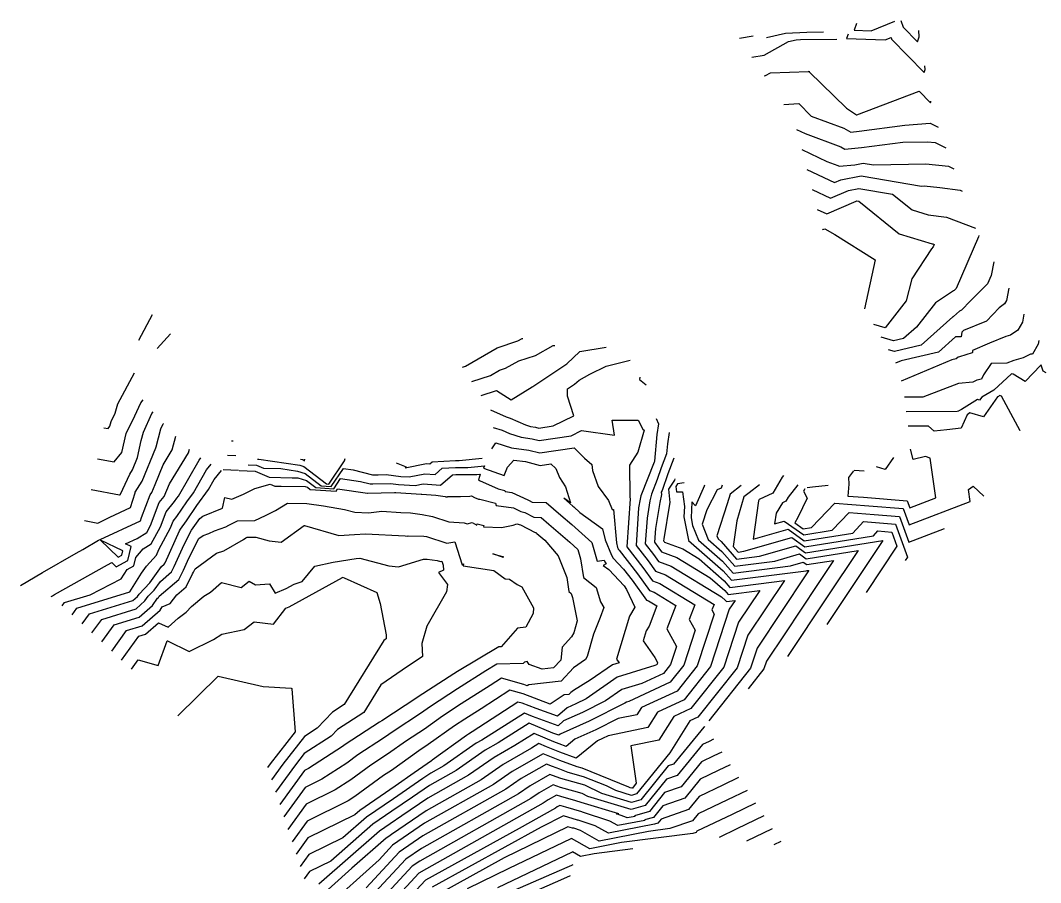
# Model space of a CAD drawing. Header units: metres. Extents: x 706150 to 707002, y 953723 to 954386.
# Drawn here: x 706552 to 706783.9, y 954154 to 954350 of the extents above; entities that cross this region are included whole.
import ezdxf

# ---------------------------------------------------------------- set-up
doc = ezdxf.new("R2010")
doc.units = ezdxf.units.M

msp = doc.modelspace()

# ---------------------------------------------------------------- linework, layer by layer
at = {"layer": 'CONTOUR_100'}
for points in [[(706721.0543, 954337.4276, 100), (706721.3585, 954337.4774, 100), (706722.4786, 954338.0914, 100), (706731.1334, 954338.4528, 100), (706731.2858, 954338.4781, 100), (706731.2965, 954338.3551, 100), (706739.7575, 954330.0715, 100), (706742.042, 954328.6009, 100), (706742.0904, 954328.5961, 100), (706756.2981, 954333.9353, 100), (706758.8886, 954331.2806, 100), (706758.9469, 954331.4427, 100), (706758.9374, 954331.6568, 100)], [(706785.1589, 954269.916, 100), (706784.5055, 954270.245, 100), (706784.0327, 954271.6349, 100), (706783.9457, 954271.6253, 100), (706783.9161, 954271.6105, 100), (706780.354, 954267.9185, 100), (706777.6706, 954269.5663, 100), (706777.2431, 954269.7119, 100), (706773.2658, 954265.9266, 100), (706770.5091, 954264.3905, 100), (706770.0036, 954263.6682, 100), (706769.5124, 954263.8113, 100), (706765.9341, 954261.5298, 100), (706765.321, 954261.2286, 100), (706765.21, 954261.2188, 100), (706764.9365, 954261.1136, 100), (706753.3576, 954261.0503, 100)], [(706728.7403, 954244.4101, 100), (706726.5073, 954241.617, 100), (706725.9635, 954240.7157, 100), (706725.1936, 954240.3428, 100), (706723.7469, 954238.0113, 100), (706723.4162, 954235.5678, 100), (706725.6336, 954236.2039, 100), (706730.0502, 954233.0823, 100), (706736.5215, 954234.1127, 100), (706740.366, 954238.1697, 100), (706746.0501, 954237.7177, 100), (706751.8047, 954237.2594, 100), (706753.9204, 954231.4059, 100), (706762.0605, 954234.5297, 100)], [(706719.0792, 954172.0401, 100), (706713.7783, 954169.495, 100), (706705.7745, 954165.6433, 100), (706705.5823, 954165.4078, 100), (706704.8334, 954165.1501, 100), (706688.6191, 954163.0938, 100), (706681.4412, 954161.6924, 100), (706677.2255, 954164.0448, 100), (706677.0794, 954163.9608, 100), (706663.0104, 954157.2014, 100), (706653.5438, 954152.5519, 100)]]:
    msp.add_polyline3d(points, dxfattribs=at)
at = {"layer": 'CONTOUR_101'}
for points in [[(706718.2435, 954341.7172, 101), (706721.0212, 954342.1722, 101), (706726.623, 954345.2429, 101), (706728.3134, 954345.6304, 101), (706729.3202, 954345.6796, 101), (706737.5865, 954345.7979, 101)], [(706740.1153, 954346.9349, 101), (706739.7467, 954345.9313, 101), (706748.584, 954345.6089, 101), (706749.903, 954346.1489, 101), (706750.0325, 954345.7633, 101), (706757.3963, 954338.2169, 101), (706757.6281, 954338.8614, 101), (706757.5904, 954339.7126, 101)], [(706779.2392, 954256.6823, 101), (706779.2117, 954256.6962, 101), (706774.974, 954264.6188, 101), (706774.5266, 954264.7711, 101), (706774.2838, 954264.5401, 101), (706774.1156, 954264.4464, 101), (706770.9254, 954259.8881, 101), (706767.8254, 954260.791, 101), (706767.1924, 954260.3874, 101), (706765.8395, 954257.3427, 101), (706762.5874, 954256.9029, 101), (706759.714, 954256.6492, 101), (706758.4164, 954257.7884, 101), (706753.7653, 954257.7629, 101)], [(706730.335, 954243.5203, 101), (706729.9988, 954242.9599, 101), (706730.8228, 954241.3829, 101), (706728.729, 954236.9943, 101), (706727.9934, 954235.8018, 101), (706729.9167, 954234.4425, 101), (706731.8455, 954234.7496, 101), (706737.0869, 954240.2808, 101), (706744.8365, 954239.6645, 101), (706752.6821, 954239.0397, 101), (706754.0293, 954235.3127, 101), (706767.8482, 954240.6157, 101), (706767.4702, 954243.3423, 101), (706768.5391, 954244.1155, 101), (706770.9886, 954241.821, 101)], [(706735.5847, 954244.2947, 101), (706732.0646, 954243.937, 101), (706730.8498, 954243.7258, 101)], [(706720.993, 954169.1343, 101), (706714.8272, 954166.1739, 101), (706710.8458, 954164.2579, 101)], [(706691.2175, 954161.6671, 101), (706682.4512, 954160.5554, 101), (706679.3279, 954159.9456, 101), (706677.4935, 954160.9692, 101), (706677.4299, 954160.9326, 101), (706660.4104, 954152.7556, 101)]]:
    msp.add_polyline3d(points, dxfattribs=at)
at = {"layer": 'CONTOUR_102'}
for points in [[(706742.0512, 954349.3663, 102), (706741.491, 954347.8412, 102), (706745.3769, 954347.6994, 102), (706750.7415, 954349.896, 102)], [(706752.1344, 954350.045, 102), (706752.6617, 954348.4759, 102), (706755.904, 954345.1532, 102), (706756.3093, 954346.2801, 102), (706756.2433, 954347.7685, 102)], [(706721.6034, 954346.1393, 102), (706725.8836, 954347.1207, 102), (706730.7333, 954347.3572, 102), (706734.5409, 954347.4117, 102)], [(706715.4327, 954346.0069, 102), (706718.587, 954346.5235, 102)], [(706741.3793, 954247.6106, 102), (706740.1946, 954246.1277, 102), (706740.2811, 954244.5718, 102), (706740.1101, 954241.8907, 102), (706743.6228, 954241.6113, 102), (706753.5596, 954240.82, 102), (706754.1381, 954239.2194, 102), (706760.0727, 954241.4968, 102), (706758.8203, 954250.5312, 102), (706757.7038, 954250.8975, 102), (706754.9003, 954250.1762, 102), (706754.3397, 954252.5213, 102)], [(706750.4194, 954250.6189, 102), (706748.5327, 954247.9248, 102), (706746.5625, 954248.5602, 102)], [(706743.8041, 954247.5695, 102), (706741.5165, 954247.6976, 102)], [(706722.9067, 954166.2284, 102), (706717.0313, 954163.4075, 102)], [(706677.5562, 954158.0227, 102), (706677.2739, 954157.8992, 102), (706676.2127, 954157.4345, 102), (706651.5334, 954146.6299, 102)]]:
    msp.add_polyline3d(points, dxfattribs=at)
at = {"layer": 'CONTOUR_103'}
for points in [[(706724.8204, 954163.3226, 103), (706723.215, 954162.5517, 103)], [(706676.9303, 954155.5095, 103), (706675.4188, 954154.8482, 103), (706669.7378, 954152.3604, 103)]]:
    msp.add_polyline3d(points, dxfattribs=at)
at = {"layer": 'CONTOUR_80'}
msp.add_polyline3d([(706587.7654, 954191.9326, 80), (706596.9534, 954200.9166, 80), (706607.1979, 954198.6085, 80), (706613.5332, 954198.2103, 80), (706613.6731, 954198.1543, 80), (706613.7199, 954198.1265, 80), (706613.7007, 954198.0613, 80), (706614.4158, 954188.2828, 80), (706608.759, 954180.9805, 80), (706608.1419, 954180.1309, 80)], dxfattribs=at)
at = {"layer": 'CONTOUR_81'}
msp.add_polyline3d([(706577.234, 954202.5276, 81), (706578.7377, 954204.6126, 81), (706583.3452, 954203.3639, 81), (706585.3673, 954208.9616, 81), (706585.4234, 954208.9634, 81), (706590.3679, 954206.5471, 81), (706595.8719, 954209.2825, 81), (706597.8169, 954210.4547, 81), (706602.8976, 954211.5353, 81), (706605.1575, 954213.2625, 81), (706609.5438, 954212.7289, 81), (706612.2976, 954216.3846, 81), (706613.0576, 954216.6925, 81), (706625.178, 954223.3983, 81), (706625.1893, 954223.4019, 81), (706625.1946, 954223.4047, 81), (706625.5628, 954223.2589, 81), (706633.0249, 954219.9793, 81), (706633.7757, 954217.4344, 81), (706635.1267, 954210.3139, 81), (706635.1632, 954209.4134, 81), (706634.888, 954209.2261, 81), (706634.598, 954209.0288, 81), (706625.5852, 954194.4587, 81), (706622.9105, 954192.713, 81), (706619.4607, 954189.0815, 81), (706616.5485, 954187.1941, 81), (706611.6621, 954180.8865, 81), (706609.0741, 954177.3232, 81)], dxfattribs=at)
at = {"layer": 'CONTOUR_82'}
msp.add_polyline3d([(706574.9903, 954204.5871, 82), (706578.901, 954210.0097, 82), (706580.3986, 954210.4683, 82), (706583.358, 954213.08, 82), (706585.5557, 954212.051, 82), (706587.843, 954214.1454, 82), (706589.6851, 954215.447, 82), (706590.9097, 954216.7893, 82), (706593.6865, 954219.151, 82), (706595.2198, 954220.0016, 82), (706597.6728, 954222.2479, 82), (706602.1666, 954221.0793, 82), (706604.0331, 954222.5273, 82), (706605.4495, 954221.7273, 82), (706608.6449, 954221.8883, 82), (706609.9096, 954219.8269, 82), (706612.3972, 954220.8347, 82), (706614.2243, 954221.8456, 82), (706616.0487, 954222.4286, 82), (706618.9212, 954225.9328, 82), (706623.0565, 954226.8544, 82), (706628.306, 954227.6721, 82), (706629.138, 954227.7427, 82), (706635.7108, 954226.0079, 82), (706637.97, 954225.7919, 82), (706643.6219, 954227.5391, 82), (706644.4644, 954227.5148, 82), (706646.7235, 954227.2431, 82), (706647.4911, 954226.9986, 82), (706647.7973, 954227.0471, 82), (706648.0954, 954226.1382, 82), (706648.1684, 954224.9938, 82), (706647.0033, 954224.4641, 82), (706649.074, 954221.7797, 82), (706648.8533, 954220.067, 82), (706644.4095, 954212.285, 82), (706643.2421, 954208.3905, 82), (706643.3638, 954205.3911, 82), (706638.7752, 954202.2686, 82), (706633.9401, 954198.9783, 82), (706630.0481, 954192.6867, 82), (706624.1076, 954188.8094, 82), (706622.6729, 954187.2991, 82), (706616.5133, 954183.3071, 82), (706614.5652, 954180.7924, 82), (706610.0064, 954174.5156, 82)], dxfattribs=at)
at = {"layer": 'CONTOUR_83'}
for points in [[(706572.7466, 954206.6467, 83), (706576.0933, 954211.2873, 83), (706579.6943, 954212.3902, 83), (706583.7404, 954215.9607, 83), (706584.2456, 954216.6842, 83), (706586.0431, 954217.4329, 83), (706587.5413, 954219.3845, 83), (706589.6603, 954221.204, 83), (706591.1344, 954224.1798, 83), (706591.3307, 954224.6093, 83), (706591.6991, 954225.3242, 83), (706596.552, 954228.883, 83), (706598.2348, 954229.448, 83), (706602.6776, 954232.0206, 83), (706603.2538, 954232.3592, 83), (706603.5361, 954232.5001, 83), (706605.539, 954232.531, 83), (706608.5493, 954231.7129, 83), (706611.2518, 954231.428, 83), (706616.5336, 954235.1676, 83), (706616.5462, 954235.1751, 83), (706616.5505, 954235.175, 83), (706616.5543, 954235.1745, 83), (706616.5687, 954235.172, 83), (706624.3549, 954232.912, 83), (706627.9675, 954233.1617, 83), (706630.4329, 954233.2575, 83), (706639.4924, 954232.836, 83), (706639.9837, 954232.7891, 83), (706640.1108, 954232.8283, 83), (706643.6718, 954232.7257, 83), (706644.2948, 954232.6508, 83), (706648.8942, 954231.1854, 83), (706650.7293, 954231.4763, 83), (706652.4428, 954226.2512, 83), (706652.7341, 954226.4959, 83), (706652.6248, 954226.0477, 83), (706659.639, 954224.9251, 83), (706662.1851, 954223.0857, 83), (706663.1629, 954223.004, 83), (706664.9494, 954221.8033, 83), (706665.9417, 954221.2364, 83), (706668.6234, 954216.4329, 83), (706668.5658, 954215.1496, 83), (706666.8604, 954212.0707, 83), (706665.0148, 954211.8237, 83), (706661.2614, 954207.6095, 83), (706660.7677, 954207.5918, 83), (706651.3206, 954201.9637, 83), (706650.5195, 954201.4539, 83), (706642.4424, 954196.2205, 83), (706642.0865, 954195.9645, 83), (706634.1172, 954190.7948, 83), (706633.657, 954190.4629, 83), (706625.7994, 954185.3539, 83), (706625.2303, 954184.9409, 83), (706617.5045, 954179.9103, 83), (706616.5563, 954179.4426, 83), (706610.9386, 954171.7079, 83)], [(706661.7102, 954228.1365, 83), (706661.7677, 954227.9324, 83), (706661.6115, 954228.0218, 83), (706659.3997, 954228.7546, 83), (706661.5436, 954228.1524, 83), (706661.6493, 954228.1646, 83), (706661.7102, 954228.1365, 83)]]:
    msp.add_polyline3d(points, dxfattribs=at)
at = {"layer": 'CONTOUR_84'}
msp.add_polyline3d([(706570.5028, 954208.7062, 84), (706573.2857, 954212.5649, 84), (706578.99, 954214.312, 84), (706582.0236, 954216.989, 84), (706583.1652, 954218.6239, 84), (706583.3641, 954218.8273, 84), (706583.5713, 954219.1228, 84), (706588.0112, 954222.9353, 84), (706589.0458, 954225.0238, 84), (706590.2786, 954227.7208, 84), (706592.5922, 954232.2105, 84), (706593.5437, 954232.9082, 84), (706594.8648, 954233.3518, 84), (706596.1046, 954233.9863, 84), (706598.6993, 954234.8584, 84), (706599.348, 954235.2396, 84), (706601.3638, 954236.2451, 84), (706605.3183, 954236.3061, 84), (706607.6984, 954237.457, 84), (706610.01, 954238.6213, 84), (706612.7149, 954240.2282, 84), (706617.0743, 954240.2071, 84), (706620.86, 954239.6554, 84), (706625.6314, 954238.8264, 84), (706628.0383, 954238.2218, 84), (706631.0928, 954238.0776, 84), (706634.1514, 954238.4119, 84), (706638.476, 954238.1151, 84), (706640.6671, 954238.0413, 84), (706643.2979, 954237.6887, 84), (706645.6481, 954237.214, 84), (706645.673, 954237.2106, 84), (706649.3907, 954236.0359, 84), (706652.8906, 954235.7794, 84), (706653.5551, 954235.5699, 84), (706654.7164, 954235.8437, 84), (706655.7382, 954235.2741, 84), (706655.807, 954235.5734, 84), (706657.3217, 954235.1569, 84), (706657.2961, 954234.8824, 84), (706657.3205, 954234.8982, 84), (706661.3261, 954234.7667, 84), (706664.0234, 954235.2407, 84), (706664.8701, 954235.5798, 84), (706665.7016, 954235.3276, 84), (706668.9804, 954233.5768, 84), (706669.1668, 954233.5716, 84), (706669.3648, 954233.3986, 84), (706671.2138, 954231.8319, 84), (706674.2332, 954228.2988, 84), (706676.1816, 954223.337, 84), (706676.6574, 954220.1482, 84), (706677.184, 954219.7254, 84), (706677.4767, 954218.8063, 84), (706678.5742, 954213.4983, 84), (706677.8121, 954210.7893, 84), (706677.2979, 954209.8906, 84), (706675.1368, 954207.511, 84), (706674.8048, 954204.5507, 84), (706673.1904, 954202.8188, 84), (706670.6082, 954202.533, 84), (706667.6591, 954203.6096, 84), (706667.156, 954204.2229, 84), (706666.548, 954204.1415, 84), (706666.2712, 954203.8308, 84), (706660.2984, 954203.6164, 84), (706657.8038, 954202.1302, 84), (706651.3612, 954198.0306, 84), (706645.1774, 954194.0239, 84), (706642.9584, 954192.4278, 84), (706636.9391, 954188.523, 84), (706634.561, 954186.8081, 84), (706628.7141, 954183.0065, 84), (706626.1688, 954181.1595, 84), (706620.5148, 954177.4779, 84), (706616.7532, 954175.6224, 84), (706611.8708, 954168.9002, 84)], dxfattribs=at)
at = {"layer": 'CONTOUR_85'}
msp.add_polyline3d([(706568.2591, 954210.7657, 85), (706570.4781, 954213.8425, 85), (706578.2858, 954216.2338, 85), (706580.3069, 954218.0174, 85), (706581.0674, 954219.1066, 85), (706582.4101, 954220.4792, 85), (706583.8087, 954222.4739, 85), (706586.3622, 954224.6666, 85), (706586.9572, 954225.8677, 85), (706589.2264, 954230.8323, 85), (706590.9065, 954234.0927, 85), (706592.7647, 954236.7456, 85), (706593.4879, 954237.3277, 85), (706597.9303, 954239.1529, 85), (706598.4898, 954241.5765, 85), (706600.0482, 954241.2023, 85), (706602.6988, 954242.342, 85), (706604.2316, 954243.0832, 85), (706605.2793, 954243.6109, 85), (706608.7477, 954244.6186, 85), (706609.8361, 954244.1556, 85), (706611.2428, 954244.1199, 85), (706616.7368, 954244.034, 85), (706617.2811, 954243.8687, 85), (706617.8809, 954243.404, 85), (706623.7598, 954242.9954, 85), (706624.1118, 954243.513, 85), (706630.8763, 954242.5514, 85), (706630.906, 954242.5439, 85), (706630.9103, 954242.5437, 85), (706630.9517, 954242.5483, 85), (706637.0235, 954242.7143, 85), (706637.3419, 954242.6757, 85), (706643.0912, 954242.2925, 85), (706643.216, 954242.3182, 85), (706646.4343, 954242.0735, 85), (706648.5539, 954241.7879, 85), (706648.7333, 954241.7312, 85), (706649.053, 954241.7078, 85), (706649.0599, 954241.7432, 85), (706652.0601, 954241.8115, 85), (706654.1781, 954241.8919, 85), (706654.5472, 954241.9216, 85), (706655.2092, 954241.522, 85), (706656.1507, 954241.1607, 85), (706656.4596, 954241.151, 85), (706659.9848, 954240.2449, 85), (706660.1163, 954239.7023, 85), (706664.0879, 954239.1871, 85), (706665.738, 954238.3958, 85), (706666.6757, 954238.1113, 85), (706668.6658, 954237.0487, 85), (706670.3337, 954237.0026, 85), (706672.1053, 954235.454, 85), (706676.8671, 954231.4193, 85), (706678.7204, 954229.7585, 85), (706679.3393, 954227.6051, 85), (706679.9703, 954223.3762, 85), (706682.8314, 954221.0792, 85), (706683.8644, 954217.8346, 85), (706684.614, 954216.5036, 85), (706683.7473, 954214.2876, 85), (706682.2661, 954210.4694, 85), (706680.8494, 954205.4334, 85), (706680.4391, 954204.7163, 85), (706677.7225, 954202.7857, 85), (706674.9332, 954199.7932, 85), (706667.5702, 954198.9782, 85), (706667.1739, 954198.7158, 85), (706666.4067, 954199.0081, 85), (706661.3345, 954200.456, 85), (706658.8023, 954198.8067, 85), (706652.2028, 954194.6072, 85), (706647.9124, 954191.8274, 85), (706643.8303, 954188.8911, 85), (706639.7609, 954186.2512, 85), (706635.4651, 954183.1533, 85), (706631.6288, 954180.659, 85), (706627.1073, 954177.3781, 85), (706623.5251, 954175.0456, 85), (706616.95, 954171.8022, 85), (706612.8031, 954166.0925, 85)], dxfattribs=at)
at = {"layer": 'CONTOUR_86'}
for points in [[(706566.0154, 954212.8253, 86), (706567.6704, 954215.1202, 86), (706577.5815, 954218.1557, 86), (706578.5901, 954219.0457, 86), (706578.9696, 954219.5892, 86), (706581.4561, 954222.1311, 86), (706584.0461, 954225.825, 86), (706584.7131, 954226.3978, 86), (706584.8685, 954226.7116, 86), (706588.1742, 954233.9439, 86), (706588.3891, 954234.3607, 86), (706589.7365, 954236.2845, 86), (706592.1384, 954239.7662, 86), (706594.7326, 954243.3675, 86), (706596.0237, 954245.6245, 86), (706597.7078, 954247.6701, 86)], [(706598.1183, 954247.8967, 86), (706601.5751, 954247.778, 86)], [(706601.6874, 954247.6936, 86), (706605.3638, 954247.5462, 86), (706608.5632, 954246.1852, 86), (706613.7482, 954246.0535, 86), (706615.0927, 954246.0325, 86), (706617.0068, 954245.451, 86), (706619.1163, 954243.8167, 86), (706623.2059, 954243.5325, 86), (706624.7747, 954245.8395, 86), (706629.2846, 954245.1984, 86), (706631.477, 954244.628, 86), (706632.0955, 954244.6229, 86), (706636.089, 954244.7321, 86), (706637.9218, 954244.5099, 86), (706641.7306, 954244.256, 86), (706643.5745, 954244.6356, 86), (706647.5229, 954244.3353, 86), (706650.2355, 954246.7337, 86), (706650.9759, 954246.7752, 86), (706655.7181, 954246.7905, 86), (706656.5266, 954246.8671, 86), (706656.3525, 954246.35, 86), (706656.1469, 954245.5922, 86), (706656.3818, 954245.3955, 86), (706660.6196, 954243.5166, 86), (706662.1466, 954243.1241, 86), (706662.1974, 954242.9142, 86), (706663.7335, 954242.715, 86), (706667.3194, 954240.9953, 86), (706667.6499, 954240.8951, 86), (706668.3512, 954240.5206, 86), (706671.5005, 954240.4337, 86), (706674.8459, 954237.5094, 86), (706677.3241, 954235.4097, 86), (706681.8477, 954231.3557, 86), (706683.0743, 954227.0882, 86), (706684.6961, 954227.277, 86), (706684.832, 954226.949, 86), (706685.1143, 954226.494, 86), (706684.4592, 954226.0605, 86), (706685.7652, 954225.2108, 86), (706689.2653, 954221.4791, 86), (706689.7487, 954220.5999, 86), (706691.6645, 954216.6169, 86), (706690.4357, 954214.5642, 86), (706687.5075, 954204.8265, 86), (706688.099, 954203.9881, 86), (706686.5733, 954203.5154, 86), (706681.4864, 954199.9881, 86), (706677.7519, 954197.6822, 86), (706677.0903, 954197.212, 86), (706676.6761, 954196.7677, 86), (706675.5826, 954196.6466, 86), (706672.4019, 954194.5405, 86), (706666.2429, 954196.8869, 86), (706663.2131, 954197.7518, 86), (706656.7315, 954193.5301, 86), (706653.0445, 954191.1839, 86), (706650.6475, 954189.6308, 86), (706644.7022, 954185.3544, 86), (706642.5827, 954183.9794, 86), (706636.3691, 954179.4985, 86), (706634.5435, 954178.3115, 86), (706628.0458, 954173.5967, 86), (706626.5355, 954172.6132, 86), (706617.1469, 954167.982, 86), (706613.7353, 954163.2848, 86)]]:
    msp.add_polyline3d(points, dxfattribs=at)
at = {"layer": 'CONTOUR_87'}
for points in [[(706599.0679, 954251.1608, 87), (706600.9776, 954251.0952, 87)], [(706603.7895, 954248.9828, 87), (706605.6613, 954248.9077, 87), (706607.2904, 954248.2147, 87), (706611.1707, 954248.1162, 87), (706614.959, 954247.5721, 87), (706616.7326, 954247.0333, 87), (706620.3518, 954244.2294, 87), (706622.652, 954244.0696, 87), (706625.4377, 954248.1659, 87), (706627.657, 954247.8504, 87), (706632.0448, 954246.7089, 87), (706633.2827, 954246.6987, 87), (706635.1544, 954246.7499, 87), (706638.5017, 954246.3441, 87), (706640.37, 954246.2195, 87), (706643.933, 954246.953, 87), (706646.283, 954246.7743, 87), (706647.8974, 954248.2017, 87), (706650.9324, 954248.3716, 87), (706653.7258, 954248.3806, 87), (706657.4532, 954248.7339, 87), (706657.2827, 954248.2276, 87), (706661.9951, 954246.5304, 87), (706662.6893, 954248.4392, 87), (706664.1346, 954250.0591, 87), (706666.8302, 954249.7108, 87), (706670.1684, 954248.8635, 87), (706672.5861, 954249.2261, 87), (706673.7139, 954248.1209, 87), (706674.5076, 954246.1182, 87), (706675.8662, 954244.0003, 87), (706677.0327, 954240.312, 87), (706675.5059, 954241.3835, 87), (706677.5865, 954239.5649, 87), (706677.7811, 954239.4, 87), (706679.1592, 954238.1649, 87), (706684.3415, 954234.4174, 87), (706684.8841, 954231.9246, 87), (706686.3428, 954228.4041, 87), (706686.7411, 954227.7621, 87), (706689.0923, 954225.2743, 87), (706691.0749, 954222.7192, 87), (706694.3335, 954218.2379, 87), (706694.7287, 954218.089, 87), (706696.658, 954216.9088, 87), (706694.8825, 954212.3275, 87), (706694.2072, 954211.1995, 87), (706693.5263, 954208.9351, 87), (706696.1842, 954205.1673, 87), (706696.813, 954204.0178, 87), (706696.7012, 954203.6778, 87), (706696.5701, 954203.5124, 87), (706696.1673, 954203.3262, 87), (706687.6492, 954200.6867, 87), (706680.6097, 954195.8056, 87), (706678.236, 954194.614, 87), (706676.2996, 954193.7513, 87), (706674.0432, 954191.7916, 87), (706669.2187, 954193.5695, 87), (706666.0792, 954194.7656, 87), (706665.0917, 954195.0475, 87), (706654.6608, 954188.2536, 87), (706653.8861, 954187.7606, 87), (706653.3825, 954187.4343, 87), (706645.5741, 954181.8177, 87), (706645.4045, 954181.7076, 87), (706641.5382, 954178.9194, 87), (706637.1566, 954175.9169, 87), (706629.1348, 954170.4104, 87), (706627.9905, 954169.4136, 87), (706617.3437, 954164.1617, 87), (706614.6676, 954160.4772, 87)], [(706563.7716, 954214.8848, 87), (706564.8628, 954216.3978, 87), (706576.8449, 954220.0676, 87), (706576.8724, 954220.0816, 87), (706576.8977, 954220.1223, 87), (706579.5116, 954224.3477, 87), (706580.6856, 954225.9183, 87), (706582.9111, 954228.4758, 87), (706583.4781, 954229.7492, 87), (706586.0923, 954234.6329, 87), (706586.6894, 954236.2051, 87), (706587.5689, 954237.2606, 87), (706589.8556, 954240.5753, 87), (706591.3236, 954242.6132, 87), (706594.3158, 954247.8439, 87), (706595.3626, 954249.1155, 87)]]:
    msp.add_polyline3d(points, dxfattribs=at)
at = {"layer": 'CONTOUR_88'}
for points in [[(706600.0174, 954254.4249, 88), (706600.3801, 954254.4124, 88)], [(706659.187, 954252.6285, 88), (706660.0739, 954254.0106, 88), (706663.6273, 954252.8304, 88), (706667.588, 954252.3187, 88), (706670.0539, 954251.6927, 88), (706677.8428, 954252.8612, 88), (706680.2372, 954250.5149, 88), (706681.8508, 954249.0284, 88), (706682.002, 954247.7183, 88), (706683.3364, 954244.0551, 88), (706685.6447, 954240.8745, 88), (706686.4839, 954238.8462, 88), (706686.8319, 954238.806, 88), (706687.4905, 954231.2281, 88), (706687.7166, 954230.1897, 88), (706687.8535, 954229.8592, 88), (706687.8909, 954229.799, 88), (706688.1116, 954229.5654, 88), (706692.2844, 954224.1877, 88), (706695.0144, 954220.4334, 88), (706696.0304, 954220.0506, 88), (706700.9897, 954217.017, 88), (706698.9202, 954211.677, 88), (706701.1018, 954207.689, 88), (706699.7385, 954203.5409, 88), (706698.139, 954201.524, 88), (706693.2252, 954199.2525, 88), (706688.725, 954197.8581, 88), (706685.006, 954195.2794, 88), (706679.7572, 954192.6445, 88), (706675.4754, 954190.737, 88), (706674.2032, 954189.632, 88), (706668.4008, 954191.7703, 88), (706666.564, 954192.5423, 88), (706656.8704, 954186.3911, 88), (706655.6107, 954185.6692, 88), (706648.2295, 954180.5368, 88), (706645.3179, 954178.9001, 88), (706643.4807, 954177.6393, 88), (706636.7941, 954173.0572, 88), (706630.6288, 954168.825, 88), (706625.2616, 954164.1502, 88), (706617.5405, 954160.3415, 88), (706615.5998, 954157.6695, 88)], [(706561.5279, 954216.9443, 88), (706562.0551, 954217.6754, 88), (706567.845, 954219.4487, 88), (706574.9319, 954223.0574, 88), (706576.256, 954225.1896, 88), (706577.7951, 954226.0093, 88), (706578.2536, 954227.9025, 88), (706579.9403, 954229.8949, 88), (706581.7408, 954230.9963, 88), (706583.8334, 954234.9057, 88), (706585.1302, 954238.3204, 88), (706587.0404, 954240.6127, 88), (706587.5728, 954241.3844, 88), (706587.9146, 954241.8589, 88), (706592.6079, 954250.0634, 88), (706593.0175, 954250.5609, 88)], [(706605.8916, 954250.2719, 88), (706605.9589, 954250.2692, 88), (706606.0175, 954250.2443, 88), (706606.157, 954250.2408, 88), (706615.5492, 954248.8919, 88), (706616.4584, 954248.6157, 88), (706621.5873, 954244.6422, 88), (706622.0981, 954244.6067, 88), (706625.6733, 954249.864, 88), (706625.7954, 954250.416, 88)], [(706637.4464, 954249.4364, 88), (706639.6814, 954248.5415, 88), (706639.4559, 954248.275, 88), (706644.2914, 954249.2704, 88), (706645.043, 954249.2132, 88), (706645.5594, 954249.6697, 88), (706650.8889, 954249.9681, 88), (706651.7335, 954249.9708, 88), (706656.9353, 954250.4638, 88)]]:
    msp.add_polyline3d(points, dxfattribs=at)
at = {"layer": 'CONTOUR_89'}
for points in [[(706659.4659, 954257.4849, 89), (706661.5356, 954256.8574, 89), (706663.1877, 954256.1203, 89), (706665.7863, 954255.2572, 89), (706668.3458, 954254.9265, 89), (706669.9393, 954254.522, 89), (706677.1586, 954255.605, 89), (706679.5603, 954256.7974, 89), (706686.9995, 954255.7535, 89), (706686.4954, 954259.1102, 89), (706692.4371, 954259.1212, 89), (706693.4743, 954257.0872, 89), (706693.7855, 954256.8391, 89), (706692.3502, 954251.8457, 89), (706690.4636, 954248.9085, 89), (706690.5506, 954241.8189, 89), (706690.5387, 954241.5595, 89), (706690.5887, 954241.4387, 89), (706690.5955, 954241.4379, 89), (706690.6125, 954241.2419, 89), (706689.8737, 954230.3218, 89), (706693.494, 954225.6561, 89), (706695.6952, 954222.6289, 89), (706697.332, 954222.0122, 89), (706705.3213, 954217.1251, 89), (706704.0423, 954213.8248, 89), (706705.3907, 954211.3601, 89), (706702.7758, 954203.4041, 89), (706699.7079, 954199.5356, 89), (706690.2831, 954195.1788, 89), (706689.8009, 954195.0294, 89), (706689.4024, 954194.7531, 89), (706681.2785, 954190.675, 89), (706674.6513, 954187.7226, 89), (706674.3632, 954187.4723, 89), (706673.049, 954187.9566, 89), (706667.6559, 954190.2235, 89), (706660.6311, 954185.7658, 89), (706657.6553, 954184.0604, 89), (706651.0549, 954179.4709, 89), (706644.9542, 954176.0415, 89), (706641.1047, 954173.3999, 89), (706636.4315, 954170.1974, 89), (706632.1227, 954167.2396, 89), (706622.5327, 954158.8868, 89), (706617.7374, 954156.5213, 89), (706616.5321, 954154.8618, 89)], [(706558.9765, 954219.0352, 89), (706559.2823, 954219.2122, 89), (706559.7486, 954219.4819, 89), (706571.833, 954226.2122, 89), (706572.7519, 954226.7528, 89), (706573.7402, 954225.78, 89), (706576.4237, 954227.2092, 89), (706577.1949, 954230.3937, 89), (706575.8506, 954231.0379, 89), (706578.5427, 954232.2398, 89), (706580.7118, 954233.5668, 89), (706581.5746, 954235.1786, 89), (706583.571, 954240.4356, 89), (706584.7051, 954241.7965, 89), (706585.8789, 954244.6439, 89), (706590.1961, 954251.7231, 89), (706590.4128, 954252.55, 89)], [(706615.6492, 954250.282, 89), (706616.1394, 954250.2116, 89), (706616.1842, 954250.198, 89), (706616.56, 954249.9069, 89), (706616.644, 954250.2867, 89)]]:
    msp.add_polyline3d(points, dxfattribs=at)
at = {"layer": 'CONTOUR_90'}
for points in [[(706658.8184, 954261.4749, 90), (706662.413, 954259.8866, 90), (706663.3337, 954259.6075, 90), (706666.7694, 954258.0746, 90), (706667.9454, 954257.684, 90), (706669.1036, 954257.5344, 90), (706669.8247, 954257.3513, 90), (706673.0917, 954257.8414, 90), (706677.7605, 954260.1594, 90), (706676.3718, 954264.5969, 90), (706676.3792, 954266.2304, 90), (706677.9621, 954267.3029, 90), (706678.9803, 954268.2681, 90), (706681.4667, 954269.5915, 90), (706685.1636, 954271.3966, 90), (706690.6301, 954272.7459, 90)], [(706692.828, 954268.9262, 90), (706692.6957, 954268.4051, 90), (706694.2285, 954267.1979, 90)], [(706696.5126, 954259.5034, 90), (706697.0265, 954258.3182, 90), (706696.652, 954255.9011, 90), (706696.147, 954249.8509, 90), (706696.0954, 954249.7196, 90), (706696.0599, 954249.6105, 90), (706693.0252, 954241.8956, 90), (706692.8559, 954241.1404, 90), (706692.5293, 954239.1907, 90), (706691.9528, 954230.6696, 90), (706694.7036, 954227.1246, 90), (706696.3761, 954224.8245, 90), (706698.6336, 954223.9739, 90), (706709.653, 954217.2332, 90), (706709.1645, 954215.9727, 90), (706709.6795, 954215.0312, 90), (706705.813, 954203.2672, 90), (706701.2768, 954197.5472, 90), (706693.1566, 954193.7935, 90), (706692.1238, 954192.1586, 90), (706687.8934, 954191.2625, 90), (706682.7998, 954188.7055, 90), (706678.0273, 954186.5794, 90), (706676.034, 954184.9491, 90), (706674.4825, 954185.5252, 90), (706673.2371, 954186.0177, 90), (706668.7478, 954187.9047, 90), (706664.3918, 954185.1405, 90), (706659.6999, 954182.4516, 90), (706653.8802, 954178.4051, 90), (706644.5905, 954173.1829, 90), (706638.7287, 954169.1604, 90), (706636.0689, 954167.3377, 90), (706633.6166, 954165.6543, 90), (706619.8038, 954153.6233, 90)], [(706551.9998, 954221.5771, 90), (706557.0092, 954224.4767, 90), (706564.6496, 954228.8961, 90), (706566.1983, 954229.7587, 90), (706569.7245, 954231.8332, 90), (706570.1069, 954232.0209, 90), (706579.3088, 954236.2612, 90), (706579.5472, 954237.0357, 90), (706581.5092, 954242.1406, 90), (706581.8367, 954242.675, 90), (706582.5932, 954244.4874, 90), (706584.4416, 954248.9712, 90), (706586.5177, 954252.3755, 90), (706587.3411, 954255.5174, 90)], [(706575.0524, 954228.4092, 90), (706575.301, 954229.4357, 90), (706570.1863, 954231.8867, 90), (706574.1873, 954227.9485, 90), (706575.0524, 954228.4092, 90)]]:
    msp.add_polyline3d(points, dxfattribs=at)
at = {"layer": 'CONTOUR_91'}
for points in [[(706656.7587, 954264.7434, 91), (706660.22, 954265.8468, 91), (706663.5239, 954263.7769, 91), (706668.3493, 954266.7174, 91), (706668.424, 954266.7421, 91), (706668.464, 954266.7646, 91), (706676.1659, 954271.9827, 91), (706679.1242, 954274.7872, 91), (706685.1221, 954275.7477, 91)], [(706566.6058, 954236.2903, 91), (706569.5771, 954235.7311, 91), (706572.3519, 954237.0928, 91), (706577.0266, 954239.247, 91), (706578.0636, 954242.6159, 91), (706578.1197, 954242.7617, 91), (706579.6397, 954245.2422, 91), (706582.8018, 954252.8179, 91), (706582.8594, 954253.0835, 91), (706583.9542, 954257.1953, 91), (706584.4485, 954258.2841, 91), (706584.5261, 954258.3868, 91)], [(706699.4545, 954256.3553, 91), (706699.0503, 954253.7459, 91), (706698.8625, 954251.4961, 91), (706697.6116, 954248.3188, 91), (706696.7529, 954245.6776, 91), (706695.4281, 954242.3094, 91), (706695.086, 954240.7838, 91), (706694.4262, 954236.845, 91), (706694.0319, 954231.0175, 91), (706695.9131, 954228.593, 91), (706697.057, 954227.02, 91), (706699.9352, 954225.9355, 91), (706711.3577, 954218.9483, 91), (706712.2658, 954218.1517, 91), (706712.4753, 954217.9133, 91), (706714.4653, 954218.1677, 91), (706713.1349, 954216.1666, 91), (706708.8503, 954203.1304, 91), (706702.8457, 954195.5588, 91), (706696.8232, 954192.7748, 91), (706694.6167, 954189.2819, 91), (706685.5791, 954187.3675, 91), (706684.321, 954186.736, 91), (706683.1423, 954186.2109, 91), (706678.3303, 954182.2753, 91), (706674.5851, 954183.666, 91), (706671.5785, 954184.8551, 91), (706669.8397, 954185.5859, 91), (706668.1525, 954184.5153, 91), (706661.7445, 954180.8428, 91), (706656.7055, 954177.3392, 91), (706644.2268, 954170.3243, 91), (706636.3527, 954164.9209, 91), (706635.7064, 954164.478, 91), (706635.1105, 954164.0689, 91), (706627.3391, 954157.3, 91), (706618.8584, 954149.6353, 91)]]:
    msp.add_polyline3d(points, dxfattribs=at)
at = {"layer": 'CONTOUR_92'}
for points in [[(706654.6117, 954267.9656, 92), (706658.8641, 954269.3213, 92), (706660.9226, 954270.507, 92), (706662.2666, 954270.9701, 92), (706665.2698, 954272.6098, 92), (706669.1085, 954273.8794, 92), (706673.1012, 954276.1261, 92), (706673.4596, 954276.1427, 92)], [(706568.0547, 954243.3363, 92), (706574.5092, 954242.1217, 92), (706574.5968, 954242.1647, 92), (706574.7444, 954242.2327, 92), (706574.7789, 954242.3446, 92), (706576.8558, 954246.8517, 92), (706577.4427, 954247.8094, 92), (706578.6141, 954250.6158, 92), (706579.4538, 954254.4891, 92), (706579.9605, 954256.392, 92), (706581.9003, 954260.6643, 92), (706582.2049, 954261.0677, 92)], [(706700.5497, 954250.5295, 92), (706699.1279, 954246.9179, 92), (706697.8902, 954243.1108, 92), (706697.6652, 954242.7773, 92), (706697.7182, 954242.2204, 92), (706697.3161, 954240.4272, 92), (706696.323, 954234.4993, 92), (706696.111, 954231.3653, 92), (706697.1227, 954230.0615, 92), (706697.7378, 954229.2155, 92), (706701.2368, 954227.8971, 92), (706708.8123, 954223.2632, 92), (706712.0976, 954220.3814, 92), (706712.8555, 954219.5187, 92), (706720.055, 954220.4392, 92), (706715.242, 954213.1994, 92), (706711.8876, 954202.9935, 92), (706704.4146, 954193.5703, 92), (706700.4898, 954191.756, 92), (706697.1096, 954186.4053, 92), (706690.7537, 954185.0589, 92), (706691.979, 954176.561, 92), (706691.1063, 954175.4751, 92), (706690.9738, 954175.4379, 92), (706690.5609, 954175.5631, 92), (706690.3126, 954175.6863, 92), (706679.6796, 954179.9718, 92), (706678.5444, 954180.2903, 92), (706674.64, 954181.7426, 92), (706671.1882, 954183.1222, 92), (706670.8086, 954183.257, 92), (706663.7891, 954179.2341, 92), (706659.5309, 954176.2733, 92), (706643.8632, 954167.4657, 92), (706636.6029, 954162.4835, 92), (706633.5596, 954159.1928, 92), (706621.07, 954147.9048, 92)]]:
    msp.add_polyline3d(points, dxfattribs=at)
at = {"layer": 'CONTOUR_93'}
for points in [[(706734.2811, 954302.5369, 93), (706734.4015, 954302.4792, 93), (706734.8093, 954302.6569, 93), (706737.151, 954301.3953, 93), (706746.3013, 954295.568, 93), (706743.8444, 954284.4732, 93)], [(706652.4646, 954271.1878, 93), (706653.1528, 954271.4072, 93), (706660.3772, 954275.5685, 93), (706665.0937, 954277.1936, 93), (706666.0311, 954277.7054, 93), (706666.2201, 954277.7142, 93)], [(706569.5035, 954250.3823, 93), (706573.3138, 954249.6653, 93), (706575.0411, 954251.7874, 93), (706576.043, 954256.085, 93), (706578.0252, 954260.1222, 93), (706579.352, 954263.0446, 93), (706579.8837, 954263.7485, 93)], [(706700.7451, 954245.7734, 93), (706700.6442, 954245.517, 93), (706700.5563, 954245.2468, 93), (706699.3321, 954243.4319, 93), (706699.6203, 954240.401, 93), (706699.5462, 954240.0706, 93), (706698.2199, 954232.1535, 93), (706698.1901, 954231.7131, 93), (706698.3322, 954231.5299, 93), (706698.4187, 954231.411, 93), (706702.5385, 954229.8588, 93), (706706.267, 954227.578, 93), (706711.9294, 954222.6111, 93), (706713.2358, 954221.1241, 93), (706725.6448, 954222.7107, 93), (706717.349, 954210.2323, 93), (706714.9249, 954202.8566, 93), (706705.9835, 954191.5819, 93), (706704.1564, 954190.7373, 93), (706699.6025, 954183.5286, 93), (706699.5835, 954183.5246, 93), (706699.5872, 954183.4992, 93), (706692.0686, 954174.1428, 93), (706690.9264, 954173.8223, 93), (706687.3693, 954174.9012, 93), (706685.2293, 954175.9632, 93), (706680.0108, 954178.0664, 93), (706676.5201, 954179.0458, 93), (706674.64, 954179.7451, 93), (706672.9779, 954180.4094, 93), (706671.5661, 954180.9106, 93), (706665.8336, 954177.6253, 93), (706662.3562, 954175.2074, 93), (706643.4995, 954164.6071, 93), (706638.0946, 954160.8982, 93), (706630.5694, 954152.761, 93)]]:
    msp.add_polyline3d(points, dxfattribs=at)
at = {"layer": 'CONTOUR_94'}
for points in [[(706733.1089, 954307.0768, 94), (706735.2766, 954306.0379, 94), (706741.9711, 954308.9543, 94), (706742.1224, 954308.9849, 94), (706742.6088, 954308.9022, 94), (706751.7316, 954301.5408, 94), (706759.2143, 954299.2487, 94), (706759.3712, 954299.2284, 94), (706759.682, 954299.1094, 94), (706759.4495, 954298.582, 94), (706759.1224, 954298.0721, 94), (706754.6033, 954291.3124, 94), (706753.3477, 954286.2439, 94), (706748.5791, 954280.1124, 94), (706745.9711, 954280.8696, 94)], [(706583.0931, 954275.4515, 94), (706586.0814, 954278.7453, 94)], [(706570.9523, 954257.4283, 94), (706571.9119, 954257.2477, 94), (706572.3469, 954257.7822, 94), (706572.5992, 954258.8644, 94), (706573.5232, 954260.7464, 94), (706574.1602, 954262.8784, 94), (706577.9565, 954269.8827, 94)], [(706702.8847, 954244.8788, 94), (706701.3938, 954244.6717, 94), (706700.9991, 954244.0865, 94), (706701.1158, 954242.8585, 94), (706702.4789, 954242.8247, 94), (706702.938, 954239.5313, 94), (706702.8127, 954237.191, 94), (706703.8287, 954231.8623, 94), (706703.869, 954231.7636, 94), (706711.7613, 954224.8407, 94), (706713.6161, 954222.7296, 94), (706730.6219, 954224.9039, 94), (706730.8023, 954224.9556, 94), (706730.8511, 954224.9211, 94), (706731.2345, 954224.9822, 94), (706731.0068, 954224.6398, 94), (706730.5388, 954223.9357, 94), (706719.4561, 954207.2652, 94), (706717.9621, 954202.7198, 94), (706708.5017, 954190.7905, 94)], [(706707.5969, 954189.4751, 94), (706707.4853, 954189.4216, 94), (706707.3168, 954189.3405, 94), (706700.461, 954180.9392, 94), (706699.2197, 954180.5121, 94), (706693.0309, 954172.8105, 94), (706690.8791, 954172.2067, 94), (706684.1776, 954174.2394, 94), (706680.3064, 954176.1604, 94), (706674.8486, 954177.6819, 94), (706674.6461, 954177.7397, 94), (706672.3236, 954178.5642, 94), (706667.8782, 954176.0165, 94), (706665.1816, 954174.1415, 94), (706643.1358, 954161.7485, 94), (706639.5863, 954159.3128, 94), (706627.5791, 954146.3292, 94)]]:
    msp.add_polyline3d(points, dxfattribs=at)
at = {"layer": 'CONTOUR_95'}
for points in [[(706731.9368, 954311.6166, 95), (706736.1517, 954309.5966, 95), (706740.2231, 954311.3702, 95), (706742.5985, 954311.8508, 95), (706750.2384, 954310.5524, 95), (706754.6682, 954306.9779, 95), (706758.3016, 954305.8649, 95), (706762.4716, 954305.3251, 95), (706769.096, 954302.7903, 95)], [(706769.8459, 954301.1178, 95), (706769.7858, 954300.7974, 95), (706764.7178, 954289.0943, 95), (706764.234, 954288.6201, 95), (706764.112, 954288.5131, 95), (706759.9958, 954285.8309, 95), (706755.6888, 954280.317, 95), (706752.7592, 954277.7056, 95), (706750.484, 954277.1667, 95), (706747.6426, 954277.9916, 95)], [(706578.8836, 954277.3581, 95), (706582.0506, 954283.2012, 95)], [(706707.4246, 954244.3795, 95), (706707.4619, 954244.3082, 95), (706705.4201, 954239.6807, 95), (706704.6243, 954240.5702, 95), (706704.4289, 954236.9207, 95), (706704.7599, 954235.1844, 95), (706706.1083, 954231.8815, 95), (706711.5931, 954227.0704, 95), (706713.9963, 954224.335, 95), (706727.0685, 954226.0063, 95), (706729.9408, 954226.8303, 95), (706730.7176, 954226.2813, 95), (706736.8243, 954227.2537, 95), (706733.1981, 954221.8002, 95), (706725.745, 954210.5885, 95), (706721.5631, 954204.2981, 95), (706720.9994, 954202.5829, 95), (706717.4297, 954198.0816, 95)], [(706709.5106, 954186.5693, 95), (706708.5341, 954186.1005, 95), (706707.0598, 954185.391, 95), (706701.3146, 954178.3506, 95), (706698.8282, 954177.4951, 95), (706693.9932, 954171.4782, 95), (706690.8317, 954170.5911, 95), (706680.9859, 954173.5775, 95), (706679.653, 954174.239, 95), (706677.7739, 954174.7628, 95), (706674.7312, 954175.632, 95), (706673.0811, 954176.2178, 95), (706669.9228, 954174.4078, 95), (706668.0069, 954173.0756, 95), (706642.7721, 954158.8899, 95), (706641.0781, 954157.7274, 95), (706632.7424, 954148.7139, 95)]]:
    msp.add_polyline3d(points, dxfattribs=at)
at = {"layer": 'CONTOUR_96'}
for points in [[(706730.7646, 954316.1564, 96), (706737.0268, 954313.1553, 96), (706738.4751, 954313.7862, 96), (706743.0746, 954314.7168, 96), (706756.8282, 954312.3793, 96), (706757.4594, 954312.3925, 96), (706760.9732, 954312.0171, 96), (706765.5719, 954311.4218, 96), (706766.0444, 954311.241, 96)], [(706773.2588, 954295.1502, 96), (706772.6802, 954292.0684, 96), (706771.8345, 954290.1155, 96), (706767.9514, 954286.31, 96), (706765.9252, 954284.1183, 96), (706765.4591, 954283.9331, 96), (706764.0533, 954282.686, 96), (706764.0428, 954282.6108, 96), (706763.9543, 954282.6072, 96), (706756.7343, 954276.1713, 96), (706750.6417, 954274.7283, 96), (706749.3142, 954275.1137, 96)], [(706711.4832, 954244.3284, 96), (706711.3091, 954243.7001, 96), (706710.3461, 954243.2911, 96), (706708.0325, 954238.7758, 96), (706706.9372, 954235.4543, 96), (706708.3477, 954231.9994, 96), (706711.4249, 954229.3, 96), (706714.3766, 954225.9404, 96), (706723.515, 954227.1088, 96), (706729.0794, 954228.705, 96), (706730.5841, 954227.6415, 96), (706742.414, 954229.5252, 96), (706735.3893, 954218.9607, 96), (706726.3556, 954205.371, 96)], [(706711.4243, 954183.6635, 96), (706709.583, 954182.7794, 96), (706706.8027, 954181.4414, 96), (706702.1681, 954175.7621, 96), (706698.4367, 954174.4781, 96), (706694.9555, 954170.146, 96), (706691.5557, 954169.192, 96), (706691.7295, 954169.038, 96), (706689.8944, 954168.6797, 96), (706689.3668, 954168.9741, 96), (706687.4768, 954169.6034, 96), (706688.0287, 954169.6407, 96), (706679.4596, 954172.1896, 96), (706678.234, 954172.548, 96), (706674.8163, 954173.5244, 96), (706673.8387, 954173.8714, 96), (706671.9674, 954172.799, 96), (706670.8322, 954172.0097, 96), (706644.275, 954157.0806, 96), (706642.57, 954156.1421, 96), (706632.3841, 954145.1253, 96)]]:
    msp.add_polyline3d(points, dxfattribs=at)
at = {"layer": 'CONTOUR_97'}
for points in [[(706729.5925, 954320.6963, 97), (706735.303, 954317.9595, 97), (706737.8194, 954317.0272, 97), (706738.1027, 954316.8657, 97), (706741.7003, 954317.2083, 97), (706743.5508, 954317.5827, 97), (706745.9227, 954317.1796, 97), (706757.8057, 954317.4277, 97), (706762.9764, 954316.8754, 97), (706764.1578, 954316.2806, 97)], [(706776.6718, 954289.1826, 97), (706776.1404, 954286.3525, 97), (706775.6714, 954285.5603, 97), (706774.4427, 954284.6845, 97), (706771.6249, 954281.6367, 97), (706766.3739, 954279.5501, 97), (706765.9566, 954279.1799, 97), (706765.8068, 954278.1059, 97), (706764.5432, 954278.0545, 97), (706760.7094, 954274.6371, 97), (706752.1951, 954272.6204, 97), (706752.1941, 954272.6194, 97), (706750.9331, 954272.0848, 97)], [(706715.814, 954244.3107, 97), (706715.7948, 954244.2964, 97), (706713.3154, 954242.274, 97), (706712.6635, 954240.0975, 97), (706710.28, 954232.8692, 97), (706710.587, 954232.1172, 97), (706711.2568, 954231.5297, 97), (706714.7569, 954227.5459, 97), (706719.9616, 954228.2113, 97), (706728.218, 954230.5798, 97), (706730.4506, 954229.0017, 97), (706748.0037, 954231.7967, 97), (706737.5806, 954216.1211, 97), (706735.2784, 954212.6579, 97)], [(706713.3381, 954180.7576, 97), (706710.6318, 954179.4583, 97), (706706.5457, 954177.4919, 97), (706703.0217, 954173.1735, 97), (706698.0452, 954171.4612, 97), (706695.9178, 954168.8137, 97), (706693.8401, 954168.2307, 97), (706693.9463, 954168.1366, 97), (706687.7811, 954166.9329, 97), (706686.0086, 954167.9219, 97), (706679.7559, 954170.0039, 97), (706679.7537, 954170.0044, 97), (706679.6235, 954170.043, 97), (706675.9684, 954171.1119, 97), (706674.9014, 954171.4167, 97), (706674.5962, 954171.525, 97), (706674.012, 954171.1902, 97), (706673.6576, 954170.9438, 97), (706665.3665, 954166.283, 97), (706644.0639, 954154.5567, 97), (706636.139, 954145.9854, 97)]]:
    msp.add_polyline3d(points, dxfattribs=at)
at = {"layer": 'CONTOUR_98'}
for points in [[(706728.4203, 954325.2361, 98), (706730.3757, 954324.299, 98), (706738.5101, 954321.2853, 98), (706739.4261, 954320.7632, 98), (706743.2016, 954321.1228, 98), (706752.552, 954322.346, 98), (706758.1521, 954322.4629, 98), (706759.907, 954322.2754, 98), (706762.3681, 954321.0364, 98)], [(706780.0847, 954283.215, 98), (706779.7423, 954281.3913, 98), (706778.6868, 954279.6085, 98), (706777.0608, 954278.4496, 98), (706776.0155, 954278.1712, 98), (706772.2655, 954276.6606, 98), (706768.4104, 954275.0035, 98), (706768.4349, 954274.5377, 98), (706768.3241, 954274.4645, 98), (706765.4792, 954273.516, 98), (706765.1321, 954273.5019, 98), (706764.6845, 954273.1028, 98), (706763.6903, 954272.8674, 98), (706763.6811, 954272.8582, 98), (706752.177, 954267.9812, 98)], [(706720.0072, 954244.3989, 98), (706717.6225, 954242.6233, 98), (706716.47, 954241.6832, 98), (706714.8408, 954236.2437, 98), (706714.0077, 954230.4369, 98), (706715.1371, 954229.1513, 98), (706716.4081, 954229.3138, 98), (706727.3565, 954232.4545, 98), (706730.3171, 954230.3619, 98), (706745.8736, 954232.8389, 98), (706746.9241, 954233.9475, 98), (706748.4774, 954233.824, 98), (706750.0498, 954233.6988, 98), (706751.2114, 954230.4851, 98), (706744.2046, 954219.9475, 98)], [(706715.2518, 954177.8518, 98), (706711.6806, 954176.1372, 98), (706706.2886, 954173.5424, 98), (706703.8752, 954170.5849, 98), (706697.6537, 954168.4442, 98), (706696.8801, 954167.4814, 98), (706696.1245, 954167.2694, 98), (706696.1631, 954167.2352, 98), (706685.6678, 954165.186, 98), (706682.6505, 954166.8697, 98), (706678.7627, 954168.1642, 98), (706678.6069, 954168.1982, 98), (706675.4661, 954169.1313, 98), (706670.3508, 954166.619, 98), (706645.5578, 954152.9713, 98)]]:
    msp.add_polyline3d(points, dxfattribs=at)
at = {"layer": 'CONTOUR_99'}
for points in [[(706725.5448, 954330.8865, 99), (706728.9021, 954331.1109, 99), (706731.7657, 954328.2981, 99), (706739.2009, 954325.5434, 99), (706740.7494, 954324.6607, 99), (706742.6352, 954324.8403, 99), (706753.0031, 954326.1966, 99), (706758.7781, 954326.6986, 99), (706760.5784, 954325.7921, 99)], [(706783.4977, 954277.2475, 99), (706783.3442, 954276.43, 99), (706782.0136, 954274.1827, 99), (706781.6074, 954274.1382, 99), (706779.9582, 954273.3104, 99), (706777.777, 954272.7295, 99), (706776.1756, 954272.0844, 99), (706772.6376, 954272.0205, 99), (706770.8735, 954269.446, 99), (706770.446, 954268.4248, 99), (706769.3909, 954268.2012, 99), (706768.4928, 954267.76, 99), (706765.21, 954267.4705, 99), (706757.1229, 954264.3604, 99), (706752.9498, 954264.3376, 99)], [(706725.4579, 954246.5399, 99), (706725.1741, 954246.1849, 99), (706722.993, 954242.5695, 99), (706719.9049, 954241.0739, 99), (706719.7369, 954240.8031, 99), (706718.5524, 954232.0507, 99), (706726.4951, 954234.3292, 99), (706730.1836, 954231.7221, 99), (706741.1976, 954233.4758, 99), (706743.645, 954236.0586, 99), (706747.2637, 954235.7708, 99), (706750.9273, 954235.4791, 99), (706753.6335, 954227.992, 99), (706753.1325, 954227.2386, 99)], [(706717.1655, 954174.946, 99), (706712.7295, 954172.8161, 99), (706706.0315, 954169.5928, 99), (706704.7288, 954167.9964, 99), (706699.6508, 954166.2491, 99), (706694.787, 954165.6323, 99), (706683.5545, 954163.4392, 99), (706679.2923, 954165.8175, 99), (706677.7695, 954166.3246, 99), (706677.4601, 954166.3921, 99), (706676.4295, 954166.6983, 99), (706661.9473, 954159.5855, 99), (706647.0517, 954151.386, 99)]]:
    msp.add_polyline3d(points, dxfattribs=at)

doc.saveas('drawing.dxf')
